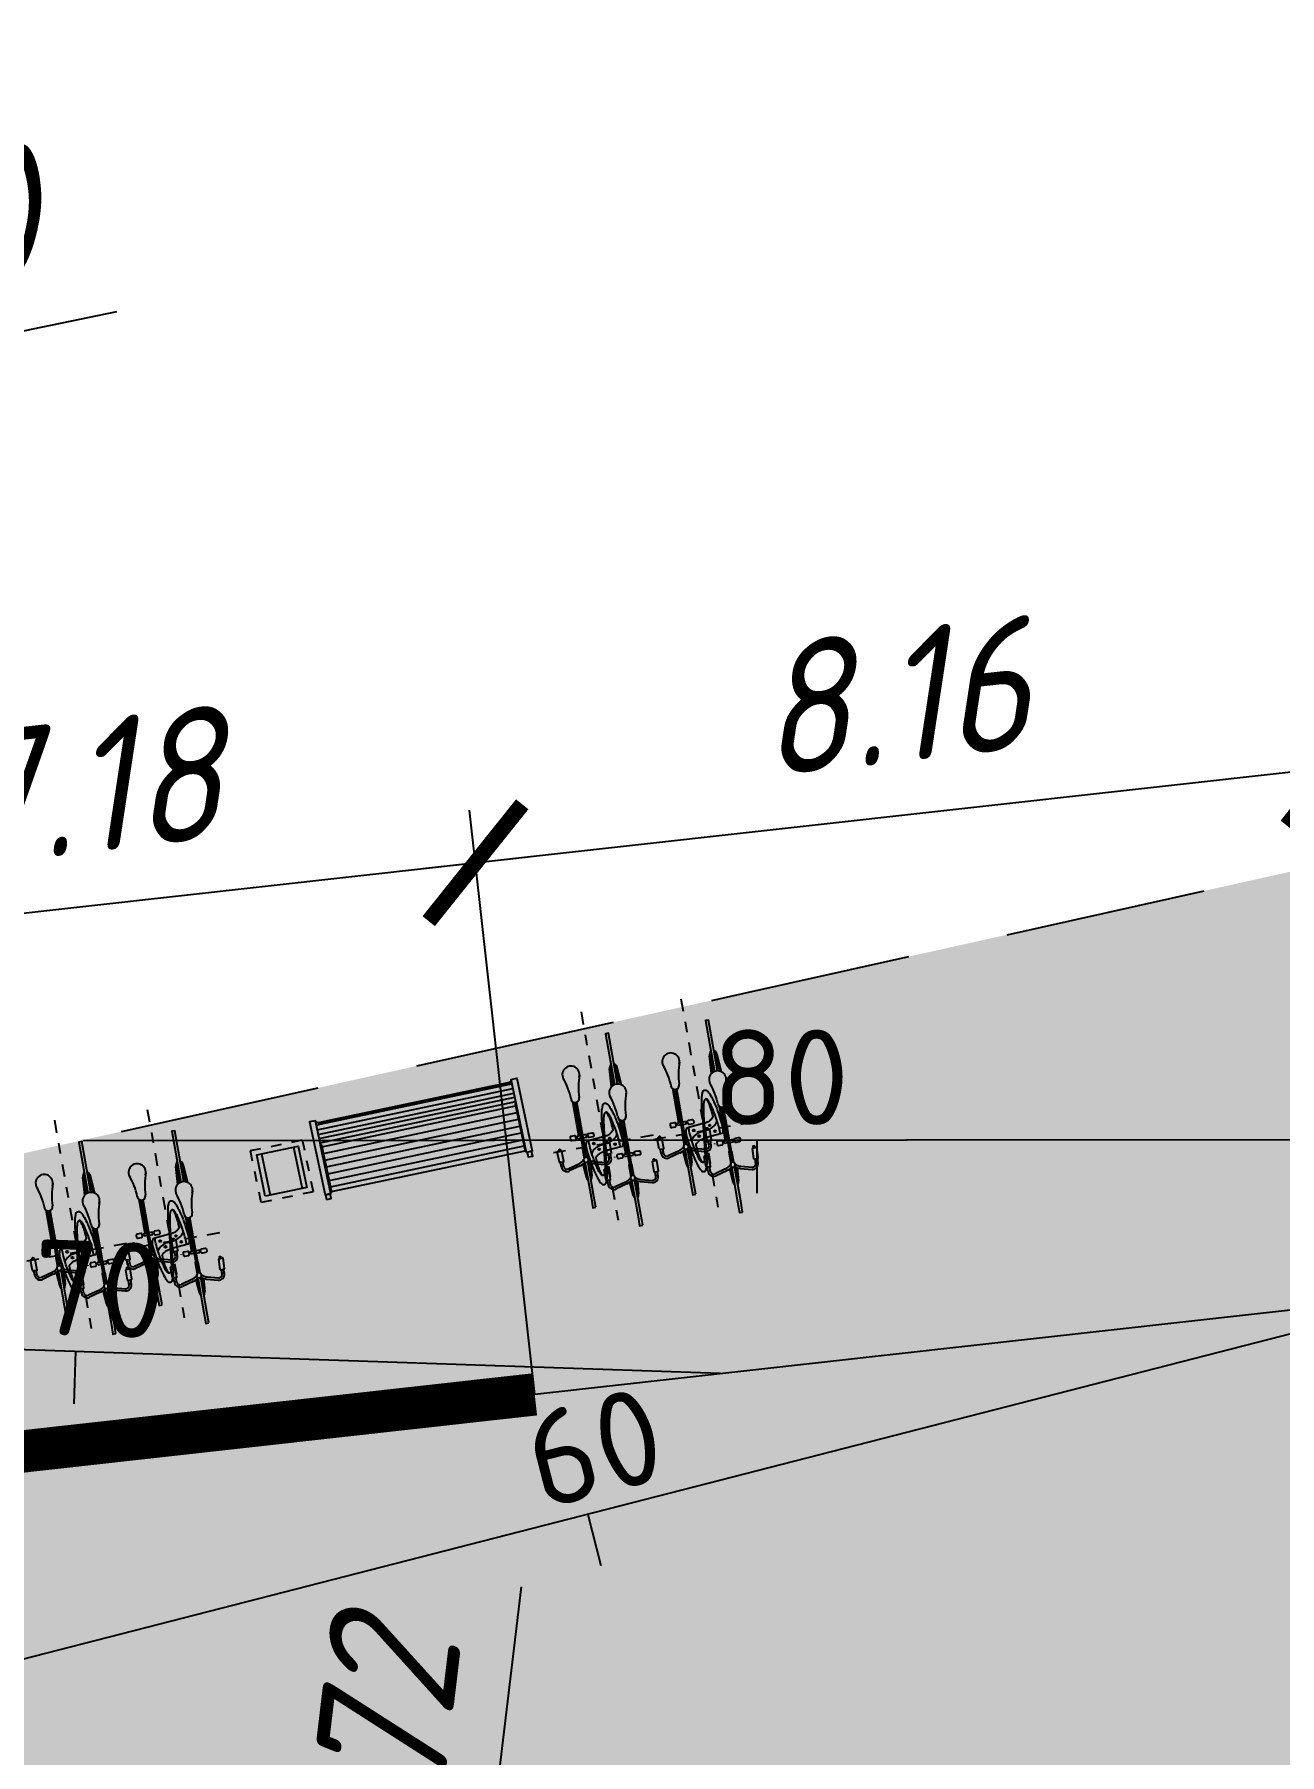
# Model space of a CAD drawing. Extents: x 8646 to 18206, y -17605 to -192.
# Drawn here: x 9168.56 to 9180.32, y -8798.73 to -8782.48 of the extents above; entities that cross this region are included whole.
import ezdxf

# ---------------------------------------------------------------- set-up
doc = ezdxf.new("R2010")
doc.units = 0
for name, pattern in [('ACAD_ISO10W100', [18, 12, -3, 0, -3]), ('DASHED', [0.75, 0.5, -0.25]), ('ШТРИХОВАЯ2', [9.525, 6.35, -3.175])]:
    doc.linetypes.add(name, pattern=pattern)
doc.layers.get('0').update_dxf_attribs({"linetype": 'CONTINUOUS'})
doc.layers.get('DEFPOINTS').update_dxf_attribs({"linetype": 'CONTINUOUS'})
for name, color, linetype in [('_ГП_ВЕРТИКАЛКА', 1, 'CONTINUOUS'), ('ДВ_ГП_П_БОРТ_БР100_30_15', 140, 'CONTINUOUS'), ('ДВ_ГП_П_БОРТ_ПОНИЖЕННЫЙ', 211, 'DASHED'), ('ДВ_ГП_П_ГАЗОН_РУЛОННЫЙ', 9, 'CONTINUOUS'), ('ДВ_ГП_П_ГРАНИЦА_РАБОТ', 230, 'ШТРИХОВАЯ2'), ('ДВ_ГП_П_МАФ', 20, 'CONTINUOUS'), ('ДВ_ГП_П_ОФР_РАЗМЕРЫ_ОСН', 242, 'CONTINUOUS'), ('ДВ_ПП_ДО_ТИП2_РЕМОНТ_ПОКРЫ', 31, 'CONTINUOUS'), ('ДВ_ПП_ДО_ТИП5_ЗАМЕНА_ПОКРЫ', 41, 'CONTINUOUS')]:
    doc.layers.add(name, color=color, linetype=linetype)
doc.styles.add('СПДС', font='isocpeur.ttf', dxfattribs={"width": 0.9, "oblique": 15})
doc.styles.add('ТВЕРЬУНИВЕРСАЛПРОЕКТ', font='isocpeur.ttf')
doc.dimstyles.new('ДЕЛОВОЙ_ВЕКТОР', dxfattribs={"dimtxt": 1.25, "dimasz": 1, "dimexe": 0.5, "dimexo": 0, "dimgap": 0.5, "dimtad": 1, "dimzin": 1, "dimtxsty": 'СПДС', "dimblk": 'ARCHTICK', "dimcen": 0, "dimdle": 0.5, "dimclrd": 256, "dimclre": 256, "dimclrt": 256, "dimazin": 3, "dimtfac": 1, "dimtmove": 0, "dimatfit": 3, "dimtolj": 1, "dimtzin": 9})

# ---------------------------------------------------------------- blocks, each defined once
blk = doc.blocks.new('_ARCHTICK')
at = {"color": 0, "linetype": 'BYBLOCK', "const_width": 0.15}
blk.add_lwpolyline([(-0.5, -0.5), (0.5, 0.5)], dxfattribs=at)
blk = doc.blocks.new('*D309')
at = {"layer": 'DEFPOINTS', "color": 0}
for p in [(9174.719, -8799.863), (9174.276, -8803.559), (9174.276, -8803.559)]:
    blk.add_point(p, dxfattribs=at)
at = {"layer": 'ДВ_ГП_П_ОФР_РАЗМЕРЫ_ОСН'}
for p, q in [((9172.703, -8800.93), (9173.156, -8797.147)), ((9174.778, -8799.367), (9174.217, -8804.055)), ((9174.719, -8799.863), (9174.222, -8799.804)), ((9174.498, -8801.711), (9172.703, -8800.93)), ((9174.276, -8803.559), (9173.78, -8803.499))]:
    blk.add_line(p, q, dxfattribs=at)
for p, rotation in [((9174.719, -8799.863), 83.1722076643659), ((9174.276, -8803.559), 263.1722076643659)]:
    blk.add_blockref('_ARCHTICK', p, dxfattribs=dict(at, rotation=rotation))
at = {"layer": 'ДВ_ГП_П_ОФР_РАЗМЕРЫ_ОСН', "insert": (9171.812, -8798.904), "char_height": 1.25, "attachment_point": 5, "rotation": 83.1722, "style": 'СПДС'}
blk.add_mtext('\\A1;3.72', dxfattribs=at)
blk = doc.blocks.new('*U388')
h = blk.add_hatch(color=67)
h.dxf.hatch_style = 1
h.paths.add_polyline_path([(-0.185, 0.172), (-0.23, 0.165), (-0.165, -0.23), (-0.119, -0.223)])
h.paths.add_polyline_path([(0.165, 0.23), (0.119, 0.223), (0.185, -0.172), (0.23, -0.165)])
at = {"layer": 'ДВ_ГП_П_МАФ'}
h = blk.add_hatch(color=67, dxfattribs=at)
h.dxf.hatch_style = 1
h.paths.add_polyline_path([(-0.119, -0.223), (-0.185, 0.172), (0.119, 0.223), (0.185, -0.172)])
at = {"color": 1}
blk.add_lwpolyline([(-0.23, 0.165), (0.165, 0.23)], dxfattribs=at)
at = {"layer": 'ДВ_ГП_П_МАФ', "linetype": 'DASHED', "ltscale": 0.1}
blk.add_lwpolyline([(-0.206, -0.288), (-0.288, 0.206), (0.206, 0.288), (0.288, -0.206), (-0.206, -0.288)], dxfattribs=at)
at = {"layer": 'ДВ_ГП_П_МАФ'}
for points in [[(-0.165, -0.23), (-0.23, 0.165), (0.165, 0.23), (0.23, -0.165), (-0.165, -0.23)], [(-0.185, 0.172), (-0.119, -0.223)], [(0.119, 0.223), (0.185, -0.172)]]:
    blk.add_lwpolyline(points, dxfattribs=at)
blk = doc.blocks.new('*U387')
at = {"layer": 'ДВ_ГП_П_МАФ'}
h = blk.add_hatch(dxfattribs=at)
h.set_pattern_fill('AR-SAND', color=241, scale=1.4207, angle=369.68)
h.paths.add_polyline_path([(-0.994, -0.124), (-0.939, -0.114), (-1.057, 0.581), (-1.112, 0.571)])
h.paths.add_polyline_path([(-0.981, -0.167), (-0.937, -0.16), (-0.945, -0.115), (-0.988, -0.123)])
h.paths.add_polyline_path([(0.978, 0.213), (0.924, 0.203), (0.805, 0.898), (0.86, 0.907)])
h.paths.add_polyline_path([(0.973, 0.212), (0.93, 0.204), (0.937, 0.16), (0.981, 0.167)])
h = blk.add_hatch(dxfattribs=at)
h.set_pattern_fill('AR-SAND', color=241, scale=1.4207, angle=369.68)
h.paths.add_polyline_path([(-0.994, -0.124), (-0.939, -0.114), (-1.057, 0.581), (-1.112, 0.571)])
h.paths.add_polyline_path([(-0.981, -0.167), (-0.937, -0.16), (-0.945, -0.115), (-0.988, -0.123)])
h.paths.add_polyline_path([(0.978, 0.213), (0.924, 0.203), (0.805, 0.898), (0.86, 0.907)])
h.paths.add_polyline_path([(0.973, 0.212), (0.93, 0.204), (0.937, 0.16), (0.981, 0.167)])
h = blk.add_hatch(dxfattribs=at)
h.set_pattern_fill('AR-SAND', color=241, scale=1.4207, angle=369.68)
h.paths.add_polyline_path([(-0.994, -0.124), (-0.939, -0.114), (-1.057, 0.581), (-1.112, 0.571)])
h.paths.add_polyline_path([(-0.981, -0.167), (-0.937, -0.16), (-0.945, -0.115), (-0.988, -0.123)])
h.paths.add_polyline_path([(0.978, 0.213), (0.924, 0.203), (0.805, 0.898), (0.86, 0.907)])
h.paths.add_polyline_path([(0.973, 0.212), (0.93, 0.204), (0.937, 0.16), (0.981, 0.167)])
h = blk.add_hatch(color=241, dxfattribs=at)
h.dxf.hatch_style = 1
h.paths.add_polyline_path([(-0.994, -0.124), (-0.939, -0.114), (-1.057, 0.581), (-1.112, 0.571)])
h.paths.add_polyline_path([(-1.018, 0.349), (-1.008, 0.351), (-0.931, -0.1), (-0.941, -0.101)])
h.paths.add_polyline_path([(-0.981, -0.167), (-0.937, -0.16), (-0.945, -0.115), (-0.988, -0.123)])
h.paths.add_polyline_path([(0.978, 0.213), (0.924, 0.203), (0.805, 0.898), (0.86, 0.907)])
h.paths.add_polyline_path([(0.845, 0.667), (0.835, 0.665), (0.912, 0.215), (0.922, 0.216)])
h.paths.add_polyline_path([(0.973, 0.212), (0.93, 0.204), (0.937, 0.16), (0.981, 0.167)])
h = blk.add_hatch(color=241, dxfattribs=at)
h.dxf.hatch_style = 1
h.paths.add_polyline_path([(-1.033, 0.564), (-1.055, 0.569), (-1.049, 0.533), (-1.03, 0.545)])
h.paths.add_polyline_path([(0.789, 0.87), (-1.032, 0.56), (-1.031, 0.549), (0.79, 0.86)])
h.paths.add_polyline_path([(0.79, 0.86), (-1.031, 0.549), (-1.03, 0.545), (-1.032, 0.544), (0.793, 0.855), (0.791, 0.856)])
h.paths.add_polyline_path([(0.807, 0.886), (0.788, 0.874), (0.791, 0.856), (0.813, 0.851)])
h = blk.add_hatch(dxfattribs=at)
h.set_pattern_fill('AR-SAND', color=23, scale=1.4207, angle=369.68)
h.paths.add_polyline_path([(0.802, 0.857), (-1.041, 0.543), (-0.932, -0.095), (0.911, 0.22)])
h = blk.add_hatch(color=23, dxfattribs=at)
h.dxf.hatch_style = 1
h.paths.add_polyline_path([(0.802, 0.857), (-1.041, 0.543), (-0.932, -0.095), (0.911, 0.22)])
h = blk.add_hatch(dxfattribs=at)
h.set_pattern_fill('AR-SAND', color=23, scale=1.4207, angle=369.68)
h.paths.add_polyline_path([(0.813, 0.851), (-1.04, 0.539), (-0.932, -0.095), (0.911, 0.22)])
for points in [[(0.789, 0.87), (-1.032, 0.56)], [(-1.032, 0.544), (0.793, 0.855)], [(0.79, 0.86), (-1.031, 0.549)], [(0.807, 0.886), (0.788, 0.874), (0.791, 0.856), (0.813, 0.851)], [(-1.043, 0.494), (0.82, 0.812)], [(-1.035, 0.451), (0.827, 0.768)], [(-1.028, 0.41), (0.834, 0.728)], [(-1.021, 0.37), (0.841, 0.687)], [(-1.055, 0.569), (-1.033, 0.564), (-1.03, 0.545), (-1.049, 0.533)], [(-1.005, 0.333), (0.838, 0.648)], [(-0.994, 0.269), (0.849, 0.583)], [(-0.983, 0.204), (0.86, 0.519)], [(-0.972, 0.14), (0.871, 0.454)], [(-0.961, 0.075), (0.882, 0.39)], [(-0.95, 0.011), (0.893, 0.325)], [(-0.94, -0.048), (0.903, 0.266)], [(-0.932, -0.095), (0.911, 0.22)]]:
    blk.add_lwpolyline(points, dxfattribs=at)
for points in [[(0.978, 0.213), (0.924, 0.203), (0.805, 0.898), (0.86, 0.907)], [(0.845, 0.667), (0.835, 0.665), (0.912, 0.215), (0.922, 0.216)], [(-0.994, -0.124), (-0.939, -0.114), (-1.057, 0.581), (-1.112, 0.571)], [(-1.018, 0.349), (-1.008, 0.351), (-0.931, -0.1), (-0.941, -0.101)], [(0.973, 0.212), (0.93, 0.204), (0.937, 0.16), (0.981, 0.167)], [(-0.981, -0.167), (-0.937, -0.16), (-0.945, -0.115), (-0.988, -0.123)]]:
    blk.add_lwpolyline(points, close=True, dxfattribs=at)
blk = doc.blocks.new('*U49')
at = {"layer": 'ДВ_ГП_П_МАФ'}
h = blk.add_hatch(color=11, dxfattribs=at)
h.dxf.hatch_style = 1
h.paths.add_polyline_path([(0.105, 0.345, 0.043397), (0.094, 0.364, 0.050685), (0.089, 0.371, 0.123686), (0.079, 0.377, 0.067118), (0.068, 0.378, 0.003021), (0.064, 0.378, 0.128423), (0.057, 0.374, 0.062649), (0.052, 0.368, 0.047289), (0.045, 0.357, 0.003223), (0.036, 0.332, 0.023977), (0.03, 0.312, 0.020736), (0.021, 0.265, 0.013019), (0.012, 0.193), (0.009, 0.164, 0.247851), (0.011, 0.159), (-0.023, -0.159, 0.244213), (-0.025, -0.164), (-0.027, -0.178, -0.017501), (-0.031, -0.21, -0.009119), (-0.038, -0.242, -0.03205), (-0.045, -0.268, -0.041901), (-0.05, -0.278, -0.057205), (-0.056, -0.287, -0.092592), (-0.064, -0.293, -0.130441), (-0.076, -0.279, -0.033502), (-0.09, -0.227, -0.019138), (-0.096, -0.186, -0.020412), (-0.101, -0.12, -0.032418), (-0.1, -0.112, -0.039649), (-0.084, -0.097, -0.044156), (-0.062, -0.083, -0.047509), (-0.041, -0.074, -0.054828), (-0.013, -0.07), (0.001, 0.068), (-0.159, 0.053, 0.251745), (-0.163, 0.051), (-0.169, 0.039), (-0.17, 0.037), (-0.176, 0.012), (-0.176, 0.008), (-0.176, -0.009), (-0.163, -0.113, 0.016944), (-0.146, -0.21, 0.014561), (-0.133, -0.266, 0.02301), (-0.111, -0.331, 0.051398), (-0.096, -0.362, 0.07947), (-0.086, -0.373, 0.064738), (-0.08, -0.377, 0.068392), (-0.064, -0.378, 0.085346), (-0.061, -0.377, 0.119383), (-0.054, -0.372, 0.074982), (-0.046, -0.357, -0.002668), (-0.041, -0.345), (-0.04, -0.342, 0.035631), (-0.032, -0.32, 0.022086), (-0.023, -0.275, 0.009866), (-0.015, -0.216), (-0.009, -0.164, 0.26032), (-0.011, -0.16), (0.022, 0.159, 0.179797), (0.025, 0.163), (0.029, 0.195), (0.03, 0.201, -0.011921), (0.035, 0.232, -0.021744), (0.043, 0.262, -0.014598), (0.046, 0.272, -0.064351), (0.048, 0.275, -0.022781), (0.052, 0.281, -0.133418), (0.064, 0.293, -0.033416), (0.068, 0.29, -0.080405), (0.076, 0.279, -0.020356), (0.083, 0.255, -0.019745), (0.09, 0.225, -0.018715), (0.098, 0.171, -0.013904), (0.101, 0.12), (0.101, 0.115), (0.1, 0.112), (0.098, 0.11), (0.095, 0.106), (0.091, 0.102), (0.085, 0.097), (0.077, 0.092, -0.12785), (0.021, 0.07), (0.013, 0.069), (-0.001, -0.069), (0.143, -0.056), (0.16, -0.054, 0.287343), (0.163, -0.051), (0.169, -0.039), (0.17, -0.038), (0.176, -0.011, 0.053584), (0.176, 0.011, 0.007789), (0.166, 0.096, 0.011627), (0.153, 0.176, 0.014326), (0.139, 0.243, 0.032413), (0.113, 0.324, 0.015294)])
for p, q in [((-0.245, 0.399), (-0.235, 0.521)), ((-0.236, 0.393), (-0.225, 0.52)), ((-0.18, 0.391), (-0.191, 0.52)), ((-0.171, 0.397), (-0.181, 0.521)), ((-0.457, 0.339), (-0.459, 0.241)), ((-0.419, 0.346), (-0.454, 0.343)), ((-0.446, 0.388), (-0.447, 0.343)), ((-0.446, 0.383), (-0.424, 0.382)), ((-0.424, 0.393), (-0.425, 0.345)), ((-0.415, 0.342), (-0.417, 0.244)), ((-0.281, 0.39), (-0.385, 0.418)), ((-0.271, 0.409), (-0.379, 0.438)), ((-0.142, 0.409), (-0.034, 0.438)), ((-0.132, 0.39), (-0.028, 0.418)), ((0.002, 0.342), (0.004, 0.244)), ((0.006, 0.346), (0.041, 0.343)), ((0.011, 0.393), (0.012, 0.345)), ((0.033, 0.383), (0.011, 0.382)), ((0.033, 0.388), (0.034, 0.343)), ((0.044, 0.339), (0.046, 0.241)), ((-0.42, 0.241), (-0.455, 0.237)), ((-0.437, 0.24), (-0.437, 0.233)), ((-0.431, 0.24), (-0.43, 0.233)), ((0.007, 0.241), (0.042, 0.237)), ((0.018, 0.24), (0.018, 0.233)), ((0.125, 0.146), (0.02, 0.174)), ((0.024, 0.24), (0.024, 0.233)), ((0.135, 0.165), (0.027, 0.194)), ((0.161, 0.154), (0.171, 0.276)), ((0.17, 0.149), (0.181, 0.276)), ((0.226, 0.147), (0.215, 0.276)), ((0.235, 0.153), (0.225, 0.276)), ((0.264, 0.165), (0.372, 0.194)), ((0.273, 0.146), (0.378, 0.174)), ((-0.252, 0.143), (-0.264, 0.143)), ((-0.264, 0.143), (-0.264, 0.137)), ((-0.252, 0.137), (-0.264, 0.137)), ((-0.218, 0.152), (-0.252, 0.152)), ((-0.252, 0.152), (-0.252, 0.129)), ((-0.252, 0.129), (-0.218, 0.129)), ((-0.198, 0.152), (-0.164, 0.152)), ((-0.164, 0.129), (-0.198, 0.129)), ((-0.186, 0.129), (-0.186, -0.196)), ((-0.181, 0.129), (-0.181, -0.2)), ((-0.164, 0.152), (-0.164, 0.129)), ((-0.164, 0.143), (-0.152, 0.143)), ((-0.164, 0.137), (-0.152, 0.137)), ((-0.075, 0.143), (-0.075, 0.137)), ((-0.051, 0.095), (-0.053, -0.003)), ((-0.013, 0.102), (-0.048, 0.099)), ((-0.04, 0.144), (-0.041, 0.099)), ((-0.04, 0.138), (-0.018, 0.138)), ((-0.018, 0.149), (-0.019, 0.101)), ((-0.009, 0.098), (-0.011, 0)), ((0.408, 0.098), (0.409, 0)), ((0.412, 0.102), (0.447, 0.099)), ((0.417, 0.149), (0.418, 0.101)), ((0.439, 0.138), (0.417, 0.138)), ((0.439, 0.144), (0.439, 0.099)), ((0.45, 0.095), (0.452, -0.003)), ((-0.014, -0.004), (-0.049, -0.007)), ((-0.032, -0.005), (-0.032, -0.011)), ((-0.025, -0.004), (-0.025, -0.011)), ((0.154, -0.101), (0.141, -0.101)), ((0.141, -0.101), (0.141, -0.107)), ((0.154, -0.107), (0.141, -0.107)), ((0.188, -0.093), (0.154, -0.093)), ((0.154, -0.093), (0.154, -0.116)), ((0.154, -0.116), (0.188, -0.116)), ((0.208, -0.093), (0.242, -0.093)), ((0.242, -0.116), (0.208, -0.116)), ((0.22, -0.116), (0.22, -0.44)), ((0.225, -0.116), (0.225, -0.444)), ((0.242, -0.093), (0.242, -0.116)), ((0.242, -0.101), (0.254, -0.101)), ((0.242, -0.107), (0.254, -0.107)), ((0.254, -0.101), (0.254, -0.107)), ((0.413, -0.004), (0.448, -0.007)), ((0.423, -0.004), (0.423, -0.011)), ((0.43, -0.005), (0.43, -0.011)), ((-0.257, -0.52), (-0.245, -0.689)), ((-0.242, -0.529), (-0.231, -0.688)), ((-0.174, -0.529), (-0.185, -0.688)), ((-0.159, -0.52), (-0.17, -0.689))]:
    blk.add_line(p, q, dxfattribs=at)
for points in [[(-0.221, 0.82), (-0.221, 0.716)], [(-0.192, 0.716), (-0.192, 0.82), (-0.221, 0.82)], [(-0.221, 0.716), (-0.221, 0.382)], [(-0.192, 0.381), (-0.192, 0.716)], [(0.185, 0.576), (0.185, 0.472)], [(0.213, 0.472), (0.213, 0.576), (0.185, 0.576)], [(-0.221, 0.343), (-0.221, 0.237), (-0.218, 0.237)], [(-0.198, -0.19), (-0.198, 0.326), (-0.218, 0.326)], [(-0.218, 0.326), (-0.218, -0.19)], [(-0.198, 0.237), (-0.192, 0.237), (-0.192, 0.345)], [(0.185, 0.472), (0.185, 0.137)], [(0.213, 0.137), (0.213, 0.472)], [(0.014, 0.188), (-0.026, -0.188)], [(0.026, 0.188), (-0.014, -0.189)], [(-0.004, 0), (0.004, 0)], [(0, 0.004), (0, -0.004)], [(0.185, 0.099), (0.185, -0.007), (0.188, -0.007)], [(0.208, -0.434), (0.208, 0.082), (0.188, 0.082)], [(0.188, 0.082), (0.188, -0.434)], [(0.208, -0.007), (0.213, -0.007), (0.213, 0.101)], [(-0.009, -0.164), (-0.015, -0.216)], [(-0.221, -0.535), (-0.221, -1.023), (-0.192, -1.023), (-0.192, -0.535)]]:
    blk.add_lwpolyline(points, dxfattribs=at)
at = {"layer": 'ДВ_ГП_П_МАФ', "linetype": 'ACAD_ISO10W100', "ltscale": 0.01}
for points in [[(0, -1.267), (0, 0.82)], [(-0.467, 0), (0.488, 0)]]:
    blk.add_lwpolyline(points, dxfattribs=at)
at = {"layer": 'ДВ_ГП_П_МАФ'}
for points in [[(-0.001, -0.069), (0.143, -0.056), (0.16, -0.054, 0.287343), (0.163, -0.051), (0.169, -0.039), (0.17, -0.038), (0.176, -0.011, 0.055544), (0.176, 0.012, 0.007713), (0.166, 0.096, 0.011627), (0.153, 0.176, 0.014326), (0.139, 0.243, 0.032413), (0.113, 0.324, 0.015294), (0.105, 0.345, 0.043397), (0.094, 0.364, 0.050685), (0.089, 0.371, 0.123686), (0.079, 0.377, 0.067358), (0.067, 0.378, 0.002989), (0.064, 0.378, 0.135428), (0.056, 0.374, 0.060114), (0.052, 0.368, 0.046793), (0.045, 0.357, 0.003223), (0.036, 0.332, 0.023977), (0.03, 0.312, 0.020736), (0.021, 0.265, 0.013019), (0.012, 0.193), (0.009, 0.164, 0.251507), (0.011, 0.159, -0.21457)], [(0.014, 0.188, -1.052056), (0.025, 0.187)], [(0.022, 0.159), (0.023, 0.159, 0.154697), (0.025, 0.163), (0.029, 0.195), (0.03, 0.201, -0.011921), (0.035, 0.232, -0.021744), (0.043, 0.262, -0.014598), (0.046, 0.272, -0.064351), (0.048, 0.275, -0.022781), (0.052, 0.281, -0.133418), (0.064, 0.293, -0.033416), (0.068, 0.29, -2.542582)], [(0.064, 0.293), (0.065, 0.293, -0.154423), (0.067, 0.293, -0.034661), (0.071, 0.291, -0.089017), (0.076, 0.288, -0.014461), (0.08, 0.284, -0.066246), (0.085, 0.277, -0.025597), (0.094, 0.255, -0.031913), (0.099, 0.238), (0.104, 0.223), (0.107, 0.208), (0.11, 0.2), (0.116, 0.171, -0.016185), (0.127, 0.114, -0.00287), (0.133, 0.072, -0.022446), (0.141, -0.004, -0.011079), (0.143, -0.056, -0.005896)], [(0.068, 0.29, -0.080405), (0.076, 0.279, -0.020356), (0.083, 0.255, -0.019745), (0.09, 0.225, -0.018715), (0.098, 0.171, -1.429969)], [(0.098, 0.171, -0.014128), (0.101, 0.119)], [(-0.04, -0.342), (-0.04, -0.342), (-0.041, -0.345, 0.002668), (-0.046, -0.357, -0.074982), (-0.054, -0.372, -0.119383), (-0.061, -0.377, -0.085346), (-0.064, -0.378, -0.068392), (-0.08, -0.377, -0.064738), (-0.086, -0.373, -0.07947), (-0.096, -0.362, -0.051398), (-0.111, -0.331, -0.02301), (-0.133, -0.266, -0.014561), (-0.146, -0.21, -0.016944), (-0.163, -0.113, 26.743724), (-0.163, -0.113), (-0.176, -0.009), (-0.176, 0.008), (-0.176, 0.012), (-0.17, 0.037), (-0.169, 0.039), (-0.163, 0.051, -0.252093), (-0.159, 0.053), (0.001, 0.068)], [(-0.143, 0.055), (-0.143, 0.043, 0.035057), (-0.133, -0.079, 0.012083), (-0.115, -0.176, 0.02277), (-0.099, -0.241, 0.003525), (-0.095, -0.253, 0.020284), (-0.091, -0.265, 0.031689), (-0.085, -0.277, 0.042791), (-0.079, -0.285, 0.084713), (-0.072, -0.291, 0.110625), (-0.066, -0.294), (-0.064, -0.293)], [(0.132, 0.079, -0.119858), (0.131, 0.065, -0.088913), (0.121, 0.05, -0.062422), (0.1, 0.031, -0.04738), (0.071, 0.015, -0.055561), (0.037, 0.004, -0.030665), (0.006, 0, 9.952479)], [(0.101, 0.12), (0.101, 0.115), (0.1, 0.112), (0.098, 0.11), (0.095, 0.106), (0.091, 0.102), (0.085, 0.097), (0.077, 0.092, -0.12785), (0.021, 0.07), (0.013, 0.069)], [(-0.006, -0.001), (-0.013, -0.001, 0.019149), (-0.036, -0.004, 0.082771), (-0.078, -0.019, 0.036271), (-0.11, -0.039, 0.061196), (-0.12, -0.049, 0.018112), (-0.127, -0.058, 0.090211), (-0.131, -0.067, 0.082205), (-0.133, -0.079, -2.801449)], [(-0.023, -0.159, 0.240164), (-0.025, -0.164), (-0.027, -0.178, -0.017501), (-0.031, -0.21, -0.009119), (-0.038, -0.242, -0.03205), (-0.045, -0.268, -0.041901), (-0.05, -0.278, -0.057205), (-0.056, -0.287, -0.092592), (-0.064, -0.293, -0.130441), (-0.076, -0.279, -0.033502), (-0.09, -0.227, -0.019138), (-0.096, -0.186, -0.020412), (-0.101, -0.12, -0.032418), (-0.1, -0.112, -0.039649), (-0.084, -0.097, -0.044156), (-0.062, -0.083, -0.047509), (-0.041, -0.074, -0.055043), (-0.013, -0.07, -69.294706)], [(-0.011, -0.16, -0.267334), (-0.009, -0.164, -4.623217)], [(-0.015, -0.216, -0.009866), (-0.023, -0.275, -0.022086), (-0.032, -0.32, -0.035631), (-0.04, -0.342), (-0.04, -0.342)], [(-0.025, -0.186, 1.052056), (-0.014, -0.188)]]:
    blk.add_lwpolyline(points, format="xyb", dxfattribs=at)
for points in [[(-0.264, 0.149), (-0.264, 0.131, -0.414214), (-0.275, 0.12), (-0.309, 0.12, -0.414214), (-0.32, 0.131), (-0.32, 0.149, -0.414214), (-0.309, 0.16), (-0.275, 0.16, -0.414214)], [(-0.152, 0.149), (-0.152, 0.131, 0.414214), (-0.141, 0.12), (-0.106, 0.12, 0.414214), (-0.096, 0.131), (-0.096, 0.149, 0.414214), (-0.106, 0.16), (-0.141, 0.16, 0.414214)], [(0.141, -0.095), (0.141, -0.113, -0.414214), (0.131, -0.124), (0.096, -0.124, -0.414214), (0.086, -0.113), (0.086, -0.095, -0.414214), (0.096, -0.084), (0.131, -0.084, -0.414214)], [(0.254, -0.095), (0.254, -0.113, 0.414214), (0.265, -0.124), (0.299, -0.124, 0.414214), (0.31, -0.113), (0.31, -0.095, 0.414214), (0.299, -0.084), (0.265, -0.084, 0.414214)]]:
    blk.add_lwpolyline(points, format="xyb", close=True, dxfattribs=at)
for centre, radius in [((-0.434, 0.227), 0.00681), ((0.021, 0.227), 0.00681), ((-0.098, 0.021), 0.0084), ((0.058, 0.042), 0.00867), ((-0.058, -0.042), 0.00852), ((-0.028, -0.017), 0.00681), ((0.098, -0.021), 0.0084), ((0.427, -0.017), 0.00681)]:
    blk.add_circle(centre, radius, dxfattribs=at)
for centre, radius, start, end in [((-0.096, 0.495), 0.141, 154.6692, 169.5354), ((-0.319, 0.495), 0.141, 10.4646, 25.3308), ((-0.454, 0.339), 0.00359, 95.2489, 178.9633), ((-0.393, 0.387), 0.053, 74.939, 178.9633), ((-0.393, 0.387), 0.0318, 76.3517, 169.0273), ((-0.418, 0.342), 0.00359, 358.9633, 95.2489), ((-0.308, 0.286), 0.108, 44.6798, 75.5021), ((-0.303, 0.292), 0.121, 47.4604, 74.7191), ((-0.208, 0.362), 0.0233, 90, 270), ((-0.31, 0.286), 0.108, 17.5603, 31.326), ((-0.208, 0.362), 0.0233, 270, 90), ((-0.105, 0.286), 0.108, 148.674, 162.4397), ((-0.11, 0.292), 0.121, 105.2809, 133.3408), ((-0.105, 0.286), 0.108, 104.4979, 137.7846), ((-0.02, 0.387), 0.053, 1.0367, 105.061), ((-0.02, 0.387), 0.0318, 10.9727, 105.061), ((0.005, 0.342), 0.00359, 84.7511, 181.0367), ((0.041, 0.339), 0.00359, 1.0367, 84.7511), ((-0.455, 0.241), 0.00359, 178.9633, 275.2489), ((-0.42, 0.244), 0.00359, 275.2489, 358.9633), ((0.013, 0.143), 0.053, 74.939, 178.9633), ((0.013, 0.143), 0.0318, 76.3517, 169.0273), ((0.007, 0.244), 0.00359, 181.0367, 264.7511), ((0.042, 0.241), 0.00359, 264.7511, 1.0367), ((0.103, 0.048), 0.121, 47.4604, 74.7191), ((0.309, 0.251), 0.141, 154.6692, 169.5354), ((0.086, 0.251), 0.141, 10.4646, 25.3308), ((0.295, 0.048), 0.121, 105.2809, 133.3408), ((0.386, 0.143), 0.053, 1.0367, 105.061), ((0.386, 0.143), 0.0318, 10.9727, 105.061), ((-0.048, 0.095), 0.00359, 95.2489, 178.9633), ((-0.013, 0.098), 0.00359, 358.9633, 95.2489), ((0.098, 0.041), 0.108, 44.6798, 75.5021), ((0.198, 0.118), 0.0233, 90, 270), ((0.095, 0.041), 0.108, 17.5603, 31.326), ((0.198, 0.118), 0.0233, 270, 90), ((0.3, 0.041), 0.108, 148.674, 162.4397), ((0.3, 0.041), 0.108, 104.4979, 137.7846), ((0.411, 0.098), 0.00359, 84.7511, 181.0367), ((0.446, 0.095), 0.00359, 1.0367, 84.7511), ((-0.05, -0.003), 0.00359, 178.9633, 275.2489), ((-0.014, 0), 0.00359, 275.2489, 358.9633), ((0.413, 0), 0.00359, 181.0367, 264.7511), ((0.448, -0.003), 0.00359, 264.7511, 1.0367), ((-0.897, -0.21), 0.651, 339.628, 358.2165), ((-0.208, -0.228), 0.0391, 356.6819, 183.3181), ((0.482, -0.21), 0.651, 181.7835, 200.372), ((-0.208, -0.455), 0.0814, 153.7569, 26.2431), ((-0.492, -0.454), 0.651, 339.628, 358.2165), ((0.198, -0.472), 0.0391, 356.6819, 183.3181), ((0.887, -0.454), 0.651, 181.7835, 200.372), ((-0.16, -0.672), 0.0866, 191.2554, 223.1676), ((-0.16, -0.672), 0.0723, 191.2554, 209.122), ((-0.255, -0.672), 0.0723, 330.878, 348.7446), ((-0.255, -0.672), 0.0866, 316.8324, 348.7446), ((0.198, -0.699), 0.0814, 153.7569, 26.2431)]:
    blk.add_arc(centre, radius, start, end, dxfattribs=at)
blk = doc.blocks.new('*D632')
at = {"layer": 'DEFPOINTS', "color": 0}
for p in [(9166.417, -8787.619), (9164.459, -8788.028), (9164.459, -8788.028)]:
    blk.add_point(p, dxfattribs=at)
at = {"layer": 'ДВ_ГП_П_ОФР_РАЗМЕРЫ_ОСН'}
for p, q in [((9165.605, -8785.873), (9169.335, -8785.095)), ((9165.438, -8787.824), (9165.605, -8785.873)), ((9166.417, -8787.619), (9166.315, -8787.13)), ((9166.906, -8787.517), (9163.969, -8788.13)), ((9164.459, -8788.028), (9164.357, -8787.539))]:
    blk.add_line(p, q, dxfattribs=at)
for p, rotation in [((9166.417, -8787.619), 11.78677390674556), ((9164.459, -8788.028), 191.7867739067455)]:
    blk.add_blockref('_ARCHTICK', p, dxfattribs=dict(at, rotation=rotation))
at = {"layer": 'ДВ_ГП_П_ОФР_РАЗМЕРЫ_ОСН', "insert": (9167.24, -8784.383), "char_height": 1.25, "attachment_point": 5, "rotation": 11.7868, "style": 'СПДС'}
blk.add_mtext('\\A1;2.00', dxfattribs=at)
blk = doc.blocks.new('*D707')
at = {"layer": 'DEFPOINTS', "color": 0}
for p in [(9172.722, -8790.305), (9173.282, -8795.329), (9166.147, -8796.125)]:
    blk.add_point(p, dxfattribs=at)
at = {"layer": 'ДВ_ГП_П_ОФР_РАЗМЕРЫ_ОСН'}
for p, q in [((9173.282, -8795.329), (9172.667, -8789.808)), ((9165.089, -8791.157), (9173.219, -8790.25)), ((9166.147, -8796.125), (9165.531, -8790.604))]:
    blk.add_line(p, q, dxfattribs=at)
for p, rotation in [((9172.722, -8790.305), 6.365080377020938), ((9165.586, -8791.101), 186.3650803770209)]:
    blk.add_blockref('_ARCHTICK', p, dxfattribs=dict(at, rotation=rotation))
at = {"layer": 'ДВ_ГП_П_ОФР_РАЗМЕРЫ_ОСН', "insert": (9169.029, -8789.585), "char_height": 1.25, "attachment_point": 5, "rotation": 6.3651, "style": 'СПДС'}
blk.add_mtext('\\A1;7.18', dxfattribs=at)
blk = doc.blocks.new('*D708')
at = {"layer": 'DEFPOINTS', "color": 0}
for p in [(9180.829, -8789.401), (9181.389, -8794.425), (9173.282, -8795.329)]:
    blk.add_point(p, dxfattribs=at)
at = {"layer": 'ДВ_ГП_П_ОФР_РАЗМЕРЫ_ОСН'}
for p, q in [((9181.389, -8794.425), (9180.774, -8788.904)), ((9172.225, -8790.361), (9181.326, -8789.345)), ((9173.282, -8795.329), (9172.667, -8789.808))]:
    blk.add_line(p, q, dxfattribs=at)
for p, rotation in [((9180.829, -8789.401), 6.365080377033241), ((9172.722, -8790.305), 186.3650803770333)]:
    blk.add_blockref('_ARCHTICK', p, dxfattribs=dict(at, rotation=rotation))
at = {"layer": 'ДВ_ГП_П_ОФР_РАЗМЕРЫ_ОСН', "insert": (9176.651, -8788.735), "char_height": 1.25, "attachment_point": 5, "rotation": 6.3651, "style": 'СПДС'}
blk.add_mtext('\\A1;8.16', dxfattribs=at)
blk = doc.blocks.new('*U948')
at = {"color": 0, "linetype": 'CONTINUOUS'}
blk.add_lwpolyline([(0, 0), (0.464, 0.185)], dxfattribs=at)
at = {"color": 0, "linetype": 'CONTINUOUS', "style": 'ТВЕРЬУНИВЕРСАЛПРОЕКТ', "flags": 4}
blk.add_attdef('ГОРИЗОНТАЛЬ', (0.021, -0.444), '', height=0.9, rotation=111.7629, dxfattribs=at)
blk = doc.blocks.new('*U1161')
at = {"color": 0, "linetype": 'CONTINUOUS'}
blk.add_lwpolyline([(0, 0), (0.496, 0.064)], dxfattribs=at)
at = {"color": 0, "linetype": 'CONTINUOUS', "style": 'ТВЕРЬУНИВЕРСАЛПРОЕКТ', "flags": 4}
blk.add_attdef('ГОРИЗОНТАЛЬ', (-0.09, -0.436), '', height=0.9, rotation=97.4097, dxfattribs=at)
blk = doc.blocks.new('*U1162')
at = {"color": 0, "linetype": 'CONTINUOUS'}
blk.add_lwpolyline([(0, 0), (0.498, 0.047)], dxfattribs=at)
at = {"color": 0, "linetype": 'CONTINUOUS', "style": 'ТВЕРЬУНИВЕРСАЛПРОЕКТ', "flags": 4}
blk.add_attdef('ГОРИЗОНТАЛЬ', (-0.105, -0.432), '', height=0.9, rotation=95.3861, dxfattribs=at)

msp = doc.modelspace()

# ---------------------------------------------------------------- hatches: boundary and pattern name
at = {"layer": 'ДВ_ГП_П_ГАЗОН_РУЛОННЫЙ'}
h = msp.add_hatch(color=256, dxfattribs=at)
h.dxf.hatch_style = 1
edge = h.paths.add_edge_path()
edge.add_arc((-116300.381, 919442.454), 936604.345, 277.68368649, 277.684283075, ccw=False)
edge.add_line((8927.388, -8752.41), (8924.666, -8757.034))
edge.add_arc((8927.251, -8758.556), 3, 149.5156, 162.3199)
edge.add_line((8924.393, -8757.645), (8925.955, -8765.074))
edge.add_line((8925.955, -8765.074), (8927.196, -8770.517))
edge.add_line((8927.196, -8770.517), (8927.526, -8770.475))
edge.add_line((8927.526, -8770.475), (8928.516, -8770.349))
edge.add_line((8928.516, -8770.349), (8941.886, -8767.572))
edge.add_line((8941.886, -8767.572), (8941.733, -8767.052))
edge.add_line((8941.733, -8767.052), (8937.053, -8751.106))
at = {"layer": 'ДВ_ПП_ДО_ТИП2_РЕМОНТ_ПОКРЫ'}
h = msp.add_hatch(color=256, dxfattribs=at)
h.dxf.hatch_style = 1
edge = h.paths.add_edge_path()
edge.add_line((9202.721, -8797.601), (9202.1, -8794.684))
edge.add_line((9202.1, -8794.684), (9197.138, -8795.805))
edge.add_arc((9191.138, -8795.85), 6, -14.7818, 0.4366, ccw=False)
edge.add_arc((9191.138, -8795.85), 6, 329.844, 345.2182, ccw=False)
edge.add_arc((9191.138, -8795.85), 6, 262.9421, 329.844, ccw=False)
edge.add_line((9190.401, -8801.805), (9183.433, -8800.942))
edge.add_arc((9183.556, -8799.95), 1, 191.6845, 262.9421, ccw=False)
edge.add_line((9182.576, -8800.152), (9181.436, -8794.42))
edge.add_line((9181.436, -8794.42), (9166.147, -8796.125))
edge.add_line((9166.147, -8796.125), (9166.722, -8798.873))
edge.add_line((9166.722, -8798.873), (9167.799, -8802.783))
edge.add_line((9167.799, -8802.783), (9170.258, -8803.078))
edge.add_line((9170.258, -8803.078), (9179.016, -8804.126))
edge.add_line((9179.016, -8804.126), (9181.397, -8804.411))
edge.add_line((9181.397, -8804.411), (9212.251, -8808.106))
edge.add_line((9212.251, -8808.106), (9209.779, -8796.07))
edge.add_line((9209.779, -8796.07), (9202.721, -8797.601))
at = {"layer": 'ДВ_ПП_ДО_ТИП5_ЗАМЕНА_ПОКРЫ'}
h = msp.add_hatch(color=256, dxfattribs=at)
h.dxf.hatch_style = 1
edge = h.paths.add_edge_path()
edge.add_line((9016.489, -8742.622), (9018.872, -8742.12))
edge.add_line((9018.872, -8742.12), (9025.97, -8740.629))
edge.add_line((9025.97, -8740.629), (9038.494, -8737.998))
edge.add_line((9038.494, -8737.998), (9038.617, -8738.583))
edge.add_line((9038.617, -8738.583), (9041.443, -8737.989))
edge.add_line((9041.443, -8737.989), (9041.246, -8737.009))
edge.add_line((9041.246, -8737.009), (9039.39, -8737.399))
edge.add_line((9039.39, -8737.399), (9039.267, -8736.814))
edge.add_line((9039.267, -8736.814), (9024.786, -8739.855))
edge.add_line((9024.786, -8739.855), (9024.909, -8740.441))
edge.add_line((9024.909, -8740.441), (9019.765, -8741.508))
edge.add_line((9019.765, -8741.508), (9019.644, -8740.936))
edge.add_line((9019.644, -8740.936), (9004.994, -8744.013))
edge.add_line((9004.994, -8744.013), (9005.117, -8744.598))
edge.add_line((9005.117, -8744.598), (9000.038, -8745.653))
edge.add_line((9000.038, -8745.653), (8999.917, -8745.079))
edge.add_line((8999.917, -8745.079), (8985.326, -8748.144))
edge.add_line((8985.326, -8748.144), (8985.458, -8748.774))
edge.add_line((8985.458, -8748.774), (8980.36, -8749.789))
edge.add_line((8980.36, -8749.789), (8980.239, -8749.213))
edge.add_line((8980.239, -8749.213), (8965.701, -8752.267))
edge.add_line((8965.701, -8752.267), (8965.826, -8752.862))
edge.add_line((8965.826, -8752.862), (8960.71, -8753.949))
edge.add_line((8960.71, -8753.949), (8960.582, -8753.342))
edge.add_line((8960.582, -8753.342), (8941.082, -8757.438))
edge.add_line((8941.082, -8757.438), (8940.375, -8754.076))
edge.add_line((8940.375, -8754.076), (8941.928, -8753.75))
edge.add_line((8941.928, -8753.75), (8941.254, -8750.539))
edge.add_arc((-116300.381, 919442.454), 936604.345, 277.684283076, 277.684542425, ccw=False)
edge.add_line((8937.053, -8751.106), (8941.733, -8767.052))
edge.add_line((8941.733, -8767.052), (8941.886, -8767.572))
edge.add_line((8941.886, -8767.572), (8943.359, -8767.266))
edge.add_line((8943.359, -8767.266), (8943.229, -8766.823))
edge.add_line((8943.229, -8766.823), (8940.792, -8758.521))
edge.add_line((8940.792, -8758.521), (8959.811, -8754.526))
edge.add_line((8959.811, -8754.526), (8966.885, -8753.04))
edge.add_line((8966.885, -8753.04), (8979.466, -8750.397))
edge.add_line((8979.466, -8750.397), (8986.51, -8748.917))
edge.add_line((8986.51, -8748.917), (8999.144, -8746.264))
edge.add_line((8999.144, -8746.264), (9006.178, -8744.786))
edge.add_line((9006.178, -8744.786), (9013.831, -8743.179))
edge.add_line((9013.831, -8743.179), (9015.664, -8751.205))
edge.add_line((9015.664, -8751.205), (9015.894, -8752.21))
edge.add_line((9015.894, -8752.21), (9018.533, -8751.65))
edge.add_line((9018.533, -8751.65), (9018.316, -8750.692))
edge.add_line((9018.316, -8750.692), (9016.489, -8742.622))
h = msp.add_hatch(color=256, dxfattribs=at)
h.dxf.hatch_style = 1
edge = h.paths.add_edge_path()
edge.add_line((9181.389, -8794.425), (9180.489, -8790.375))
edge.add_line((9180.489, -8790.375), (9175.135, -8791.566))
edge.add_line((9175.135, -8791.566), (9167.59, -8793.243))
edge.add_line((9167.59, -8793.243), (9163.534, -8773.805))
edge.add_line((9163.534, -8773.805), (9163.363, -8773.841))
edge.add_line((9163.363, -8773.841), (9164.881, -8781.017))
edge.add_line((9164.881, -8781.017), (9156.264, -8782.936))
edge.add_line((9156.264, -8782.936), (9156.518, -8784.075))
edge.add_line((9156.518, -8784.075), (9149.856, -8785.542))
edge.add_line((9149.856, -8785.542), (9149.732, -8784.973))
edge.add_line((9149.732, -8784.973), (9148.229, -8785.281))
edge.add_line((9148.229, -8785.281), (9147.374, -8781.117))
edge.add_line((9147.374, -8781.117), (9148.825, -8780.819))
edge.add_line((9148.825, -8780.819), (9146.757, -8771.351))
edge.add_line((9146.757, -8771.351), (9142.661, -8772.156))
edge.add_line((9142.661, -8772.156), (9141.237, -8765.515))
edge.add_line((9141.237, -8765.515), (9145.264, -8764.538))
edge.add_line((9145.264, -8764.538), (9144.566, -8761.318))
edge.add_line((9144.566, -8761.318), (9143.024, -8761.655))
edge.add_line((9143.024, -8761.655), (9142.177, -8757.746))
edge.add_line((9142.177, -8757.746), (9143.713, -8757.412))
edge.add_line((9143.713, -8757.412), (9143.347, -8755.734))
edge.add_line((9143.347, -8755.734), (9142.36, -8755.904))
edge.add_line((9142.36, -8755.904), (9142.523, -8756.647))
edge.add_line((9142.523, -8756.647), (9140.988, -8756.98))
edge.add_line((9140.988, -8756.98), (9142.604, -8764.44))
edge.add_line((9142.604, -8764.44), (9139.293, -8765.27))
edge.add_arc((9139.05, -8764.3), 1, 194.0717, 284.0717, ccw=False)
edge.add_line((9138.08, -8764.543), (9136.181, -8756.966))
edge.add_line((9136.181, -8756.966), (9134.698, -8757.221))
edge.add_line((9134.698, -8757.221), (9137.041, -8766.567))
edge.add_line((9137.041, -8766.567), (9138.691, -8773.151))
edge.add_line((9138.691, -8773.151), (9141.947, -8786.14))
edge.add_arc((9156.497, -8782.493), 15, 194.0717, 206.9926)
edge.add_arc((9156.497, -8782.493), 15, 206.9926, 219.9136)
edge.add_line((9144.992, -8792.117), (9143.672, -8786.851))
edge.add_line((9143.672, -8786.851), (9142.483, -8782.108))
edge.add_line((9142.483, -8782.108), (9140.787, -8775.342))
edge.add_line((9140.787, -8775.342), (9140.379, -8773.875))
edge.add_line((9140.379, -8773.875), (9146.09, -8772.982))
edge.add_line((9146.09, -8772.982), (9147.632, -8780.043))
edge.add_line((9147.632, -8780.043), (9146.194, -8780.338))
edge.add_line((9146.194, -8780.338), (9147.45, -8786.462))
edge.add_line((9147.45, -8786.462), (9148.965, -8786.151))
edge.add_line((9148.965, -8786.151), (9148.995, -8786.286))
edge.add_line((9148.995, -8786.286), (9163.588, -8783.069))
edge.add_line((9163.588, -8783.069), (9165.443, -8791.407))
edge.add_line((9165.443, -8791.407), (9165.162, -8791.396))
edge.add_line((9165.162, -8791.396), (9166.148, -8796.125))
edge.add_line((9166.148, -8796.125), (9181.389, -8794.425))

# ---------------------------------------------------------------- linework, layer by layer
at = {"layer": '_ГП_ВЕРТИКАЛКА'}
for p, q in [((9181.032, -8792.923), (9169.013, -8792.933)), ((9181.408, -8794.505), (9166.159, -8798.421)), ((9166.909, -8794.85), (9175.033, -8795.13))]:
    msp.add_line(p, q, dxfattribs=at)
at = {"layer": 'ДВ_ГП_П_БОРТ_БР100_30_15'}
msp.add_lwpolyline([(9181.435, -8794.42), (9173.282, -8795.329)], dxfattribs=at)
at = {"layer": 'ДВ_ГП_П_БОРТ_ПОНИЖЕННЫЙ', "linetype": 'BYBLOCK', "ltscale": 2, "const_width": 0.4, "flags": 128}
msp.add_lwpolyline([(9173.282, -8795.329), (9166.147, -8796.125)], dxfattribs=at)
at = {"layer": 'ДВ_ГП_П_ГРАНИЦА_РАБОТ', "ltscale": 0.3, "flags": 128}
msp.add_lwpolyline([(9268.82, -8923.047), (9267.966, -8923.817), (9267.42, -8921.339), (9266.548, -8921.531), (9265.888, -8918.532), (9259.234, -8919.997), (9258.509, -8916.701), (9256.561, -8917.13), (9256.221, -8915.584), (9255.049, -8915.842), (9255.591, -8918.306), (9253.373, -8918.777), (9253.899, -8921.17), (9239.575, -8924.322), (9238.893, -8921.222), (9236.71, -8921.702), (9236.448, -8920.508), (9235.373, -8920.744), (9235.795, -8922.663), (9233.703, -8923.123), (9234.225, -8925.498), (9220.028, -8928.622), (9219.506, -8926.253), (9219.281, -8924.725), (9218.193, -8924.886), (9218.429, -8926.49), (9214.158, -8927.429), (9214.679, -8929.798), (9200.299, -8932.962), (9199.805, -8930.717), (9194.494, -8931.886), (9194.988, -8934.13), (9180.793, -8937.253), (9179.382, -8931.455), (9178.22, -8931.755), (9178.866, -8934.077), (9176.655, -8934.563), (9176.909, -8935.716), (9174.937, -8936.149), (9175.438, -8938.431), (9161.053, -8941.596), (9159.977, -8936.703), (9158.808, -8936.974), (9159.299, -8939.066), (9157.16, -8939.536), (9157.259, -8939.985), (9155.223, -8940.433), (9155.736, -8942.765), (9141.513, -8945.894), (9140.998, -8943.551), (9135.689, -8944.719), (9136.204, -8947.062), (9121.791, -8950.233), (9121.281, -8947.913), (9116.077, -8949.105), (9116.577, -8951.38), (9111.672, -8952.459), (9111.435, -8951.381), (9107.935, -8952.035), (9108.196, -8953.224), (9102.198, -8954.543), (9100.703, -8947.361), (9099.527, -8947.599), (9100.112, -8950.645), (9098.09, -8951.09), (9098.48, -8952.863), (9096.398, -8953.321), (9096.922, -8955.704), (9082.624, -8958.849), (9081.319, -8952.862), (9080.146, -8953.115), (9080.765, -8955.984), (9078.65, -8956.44), (9078.817, -8957.201), (9076.752, -8957.655), (9077.274, -8960.026), (9068.883, -8961.872), (9068.622, -8960.69), (9067.426, -8960.95), (9067.684, -8962.136), (9062.978, -8963.171), (9062.198, -8959.622), (9060.125, -8960.078), (9059.332, -8957.24), (9058.24, -8957.507), (9059.223, -8961.525), (9057.108, -8961.99), (9057.627, -8964.348), (9043.389, -8967.481), (9042.142, -8961.81), (9041.166, -8962.013), (9041.476, -8964.549), (9039.359, -8965.015), (9039.535, -8965.815), (9037.477, -8966.268), (9038.005, -8968.665), (9023.715, -8971.809), (9022.555, -8966.839), (9021.453, -8967.115), (9021.935, -8969.303), (9019.44, -8969.852), (9016.358, -8954.631), (9014.738, -8946.627), (9019.971, -8945.69), (9019.386, -8941.979), (9018.45, -8942.146), (9017.282, -8936.356), (9012.82, -8937.153), (9012.452, -8935.335), (9021.634, -8933.324), (9020.572, -8928.029), (9020.572, -8928.029), (9021.528, -8927.837), (9021.905, -8929.719), (9023.357, -8929.428), (9022.98, -8927.546), (9038.785, -8924.377), (9039.12, -8926.046), (9040.574, -8925.717), (9040.247, -8924.084), (9050.261, -8922.076), (9047.419, -8907.193), (9048.315, -8907.022), (9047.912, -8905.107), (9047.027, -8905.293), (9046.599, -8904.991), (9044.911, -8905.346), (9040.568, -8884.611), (9019.86, -8885.226), (9019.856, -8885.114), (9019.597, -8883.873), (9018.439, -8884.115), (9017.987, -8881.952), (9014.996, -8882.577), (9015.707, -8885.981), (9012.637, -8886.623), (9011.117, -8878.844), (9009.696, -8878.994), (9009.247, -8879.042), (9009.667, -8881.463), (9005.898, -8887.403), (9005.682, -8888.528), (9005.929, -8892.651), (9009.376, -8909.472), (9007.307, -8909.921), (9001.937, -8911.089), (9003.563, -8918.143), (8996.214, -8919.835), (8996.554, -8921.31), (8993.436, -8922.017), (8991.978, -8922.363), (8986.66, -8923.586), (8986.321, -8922.113), (8963.474, -8927.374), (8959.567, -8909.581), (8961.728, -8909.077), (8960.633, -8903.456), (8958.332, -8903.922), (8955.3, -8889.814), (8957.421, -8889.349), (8956.207, -8883.818), (8954.143, -8884.199), (8952.854, -8877.842), (8953.971, -8877.612), (8953.362, -8875.139), (8952.329, -8875.362), (8952.046, -8874.025), (8945.066, -8875.502), (8944.699, -8873.848), (8941.77, -8874.497), (8941.554, -8873.521), (8940.087, -8873.738), (8938.819, -8867.536), (8933.588, -8858.363), (8908.272, -8863.887), (8890.214, -8867.683), (8868.224, -8766.299), (8880.504, -8765.823, 0.000004), (8879.83, -8758.826, 0.000004), (8877.441, -8748.757, 0.000004), (8908.505, -8741.67, 0.000004), (8911.147, -8753.203, 0.000004), (8924.867, -8752.75, 0.000004), (8941.254, -8750.539), (8941.928, -8753.75), (8940.375, -8754.076), (8941.082, -8757.438), (8960.582, -8753.342), (8960.71, -8753.949), (8965.826, -8752.862), (8965.701, -8752.267), (8980.239, -8749.213), (8980.36, -8749.789), (8985.458, -8748.774), (8985.326, -8748.144), (8999.917, -8745.079), (9000.038, -8745.653), (9005.117, -8744.598), (9004.994, -8744.013), (9019.644, -8740.936), (9019.765, -8741.508), (9024.909, -8740.441), (9024.786, -8739.855), (9039.267, -8736.814), (9039.39, -8737.399), (9041.246, -8737.009), (9046.842, -8764.738), (9054.559, -8763.782), (9096.271, -8764.534), (9111.205, -8761.26), (9143.347, -8755.734), (9143.713, -8757.412), (9142.177, -8757.746), (9143.024, -8761.655), (9144.566, -8761.318), (9145.264, -8764.538), (9141.237, -8765.515), (9142.661, -8772.156), (9146.757, -8771.351), (9148.825, -8780.819), (9147.374, -8781.117), (9148.229, -8785.281), (9149.732, -8784.973), (9149.856, -8785.542), (9156.518, -8784.075), (9156.264, -8782.936), (9164.881, -8781.017), (9163.363, -8773.841), (9163.534, -8773.805), (9167.59, -8793.243), (9175.135, -8791.566), (9188.245, -8788.651), (9189.499, -8794.488), (9195.377, -8793.277), (9195.978, -8796.011), (9197.26, -8795.721), (9197.046, -8794.8), (9201.891, -8793.706), (9202.721, -8797.601), (9209.779, -8796.07), (9212.717, -8810.176), (9181.32, -8806.417), (9181.397, -8804.411), (9179.016, -8804.126), (9178.937, -8806.131), (9169.471, -8805.03), (9170.258, -8803.078), (9167.779, -8802.775), (9167.03, -8804.706), (9157.398, -8803.553, 0.414007), (9152.862, -8806.933), (9150.341, -8824.183), (9148.368, -8823.845), (9147.883, -8827.159), (9149.87, -8827.41), (9147.407, -8844.261, 0.461909), (9148.246, -8845.553), (9197.582, -8851.825), (9223.058, -8852.225), (9223.637, -8847.917), (9228.669, -8848.594), (9228.57, -8849.59), (9236.774, -8850.674), (9236.905, -8849.682), (9242.839, -8850.466), (9243.116, -8851.511), (9244.796, -8851.733), (9244.561, -8850.694), (9259.012, -8852.603), (9258.8, -8854.261), (9260.576, -8854.496), (9261.567, -8854.626), (9261.173, -8857.611), (9260.201, -8857.335), (9259.967, -8859.109), (9258.685, -8885.016), (9268.182, -8920.147)], format="xyb", close=True, dxfattribs=at)

# ---------------------------------------------------------------- block references
at = {"layer": '_ГП_ВЕРТИКАЛКА', "linetype": 'CONTINUOUS', "rotation": 262.638981127328}
for name, p, values in [('*U1161', (9175.379, -8792.928), {'ГОРИЗОНТАЛЬ': '80'}), ('*U1162', (9168.945, -8794.92), {'ГОРИЗОНТАЛЬ': '70'}), ('*U948', (9173.784, -8796.463), {'ГОРИЗОНТАЛЬ': '60'})]:
    msp.add_blockref(name, p, dxfattribs=at).add_auto_attribs(values)
at = {"layer": 'ДВ_ГП_П_МАФ', "rotation": 190.0544738304818}
for p in [(9174.885, -8792.838), (9173.941, -8792.962), (9168.965, -8793.986), (9169.843, -8793.884)]:
    msp.add_blockref('*U49', p, dxfattribs=at)
at = {"layer": 'ДВ_ГП_П_МАФ', "color": 0}
for name, p, rotation in [('*U387', (9172.289, -8793.282), 2.236974628783454), ('*U388', (9170.892, -8793.22), 2.343141749281963)]:
    msp.add_blockref(name, p, dxfattribs=dict(at, rotation=rotation))

# ---------------------------------------------------------------- dimensions: what is measured, and where the dimension line sits
at = {"layer": 'ДВ_ГП_П_ОФР_РАЗМЕРЫ_ОСН'}
for p1, p2, distance, picture, middle in [((9166.417, -8787.619), (9164.459, -8788.028), 0, '*D632', (9165.865, -8784.67)), ((9173.282, -8795.329), (9181.389, -8794.425), 5.055, '*D708', (9176.651, -8788.735)), ((9166.147, -8796.125), (9173.282, -8795.329), 5.055, '*D707', (9169.029, -8789.585)), ((9174.719, -8799.863), (9174.276, -8803.559), 0, '*D309', (9171.645, -8800.299))]:
    dim = msp.add_aligned_dim(p1=p1, p2=p2, distance=distance, dimstyle='ДЕЛОВОЙ_ВЕКТОР', dxfattribs=at)
    dim.commit()
    dim.dimension.update_dxf_attribs({"geometry": picture, "text_midpoint": middle})

doc.saveas('drawing.dxf')
